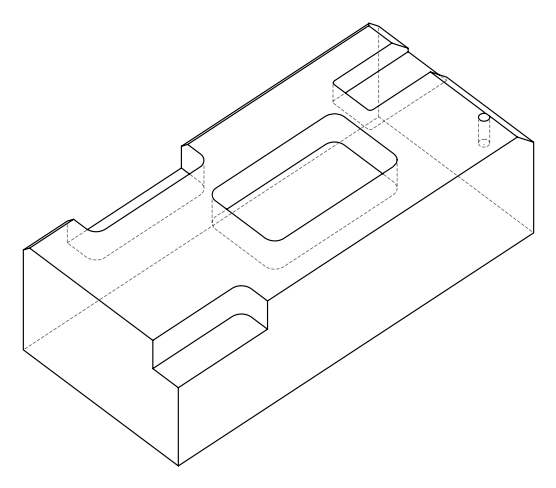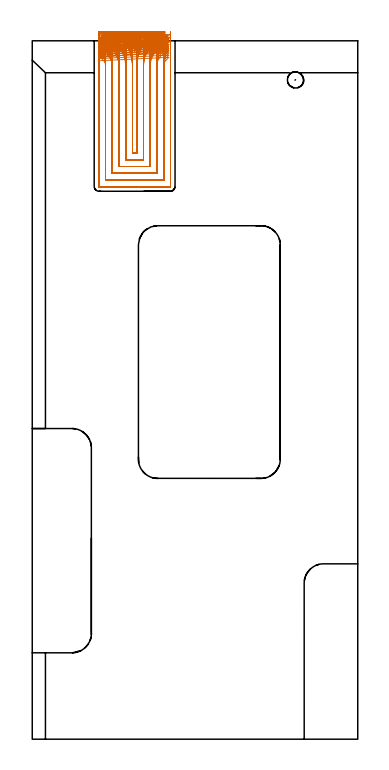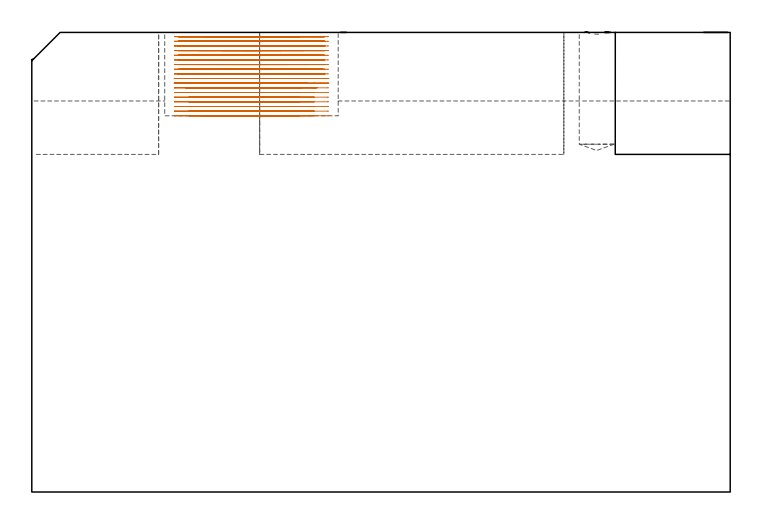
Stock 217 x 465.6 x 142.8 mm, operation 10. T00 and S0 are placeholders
(PLAN: 10 operations, 4 tool changes, 114.1 min)
(1 SPOT_DRILL | STEP1POCKET | NXT0321_9005460120000 | 0.03 min | 1 mm3)
(2 DRILL_BLIND_HOLE_INTO_CENTER | STEP1POCKET | NXT0301_079 | 0.16 min | 3224 mm3)
(3 AREA_MILL | FG_CHAMFER_SURFACE | UGT0205_001 | 2.84 min | 11186 mm3)
(4 AREA_MILL_1 | FG_CHAMFER_SURFACE_1 | UGT0205_001 | 2.01 min | 2437 mm3)
(5 AREA_MILL_2 | FG_CHAMFER_SURFACE_2 | UGT0205_001 | 8.12 min | 29465 mm3)
(6 AREA_MILL_3 | FG_CHAMFER_SURFACE_3 | UGT0205_001 | 7.9 min | 9487 mm3)
(7 MILL_CORNER_NOTCH_RECTANGULAR | CORNER_NOTCH_RECTANGULAR | UGT0201_094 | Follow Part, ap 5, ae 75% | 6.81 min | 156841 mm3)
(8 MILL_RECTANGULAR_POCKET | POCKET_RECTANGULAR_STRAIGHT | UGT0201_094 | Follow Part, ap 5, ae 75% | 17.05 min | 597999 mm3)
(9 MILL_SLOT | SLOT_PARTIAL_RECTANGULAR | UGT0201_094 | Follow Part, ap 5, ae 75% | 14.1 min | 220140 mm3)
(10 MILL_SLOT_1 | SLOT_PARTIAL_RECTANGULAR_1 | NXT0201_008 | Follow Part, ap 1.5, ae 75% | 55.11 min | 136326 mm3)
(TOOL NXT0321_9005460120000 | NC Spot Drill, 142deg, 12mm, Carbide, Uncoated | D12 PA142 FL30 Z2)
(TOOL NXT0301_079 | Carbide Drill 10.8mm [860.1-1080-032A1-MM 2214] | D10.8 PA140 FL55 Z2)
(TOOL UGT0205_001 | Chamfer Mill 20 x 3 x 45 deg. | D20 FL50 Z2)
(TOOL UGT0201_094 | End mill 20 mm | D20 FL38 Z4)
(TOOL NXT0201_008 | ENDMILL 6mm [2P460-0600-NA 1630] | D6 FL26 Z6)
(OP 10 MILL_SLOT_1)
G17 G21 G94 G90
T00 M6
G54
G17 G0 G90 X61.02 Y470.696 S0 M3
G43 Z152.934 H1
Z141.487
G94 G1 X63.166 Y468.6 F250.
G2 X68.249 Y461.752 R27. F500.
G1 Y458.52
Y461.752
G2 X73.331 Y468.6 R27.
G1 X75.477 Y470.697 F250.
X53.265 Y470.139
X55.84 Y468.6
G2 X66.8 Y449.285 R22.5 F500.
G1 Y390.8
X69.7
Y449.288
G2 X80.655 Y468.6 R22.5
G1 X83.23 Y470.139 F250.
X45.625 Y467.485 F500.
X48.541 Y466.778 F250.
G2 X62.3 Y449.285 R18. F500.
G1 Y386.3
X74.2
Y449.288
G2 X87.958 Y466.781 R18.
G1 X90.873 Y467.488 F250.
X45.435 Y463.067 F500.
X48.3 Y462.178 F250.
G2 X57.8 Y449.285 R13.5 F500.
G1 Y381.8
X78.7
Y449.288
G2 X88.2 Y462.181 R13.5
G1 X91.065 Y463.07 F250.
X45.613 Y458.68 F500.
X48.3 Y457.347 F250.
G2 X53.3 Y449.285 R9. F500.
G1 Y377.3
X83.2
Y449.288
G2 X88.2 Y457.35 R9.
G1 X90.887 Y458.683 F250.
X45.438 Y454.572 F500.
X47.528 Y452.42 F250.
G2 X48.8 Y449.285 R4.5 F500.
G1 Y372.8
X87.7
Y449.288
G2 X88.971 Y452.422 R4.5
G1 X91.06 Y454.574 F250.
X44.3 Y452.285 F500.
Y449.285 F250.
Y368.5 F500.
G3 X44.5 Y368.3 R0.2
G1 X92.
G3 X92.2 Y368.5 R0.2
G1 Y449.288
Y452.288 F250.
G0 Z152.934
X62.564 Y470.85
Z140.041
G1 X64.549 Y468.6
G2 X68.252 Y463.203 R27. F500.
G1 X68.251 Y459.97
X68.252 Y463.203
G2 X71.957 Y468.6 R27.
G1 X73.942 Y470.849 F250.
X55.603 Y470.425
X57.984 Y468.6
G2 X66.8 Y450.74 R22.5 F500.
G1 Y390.8
X69.7
Y450.734
G2 X78.524 Y468.6 R22.5
G1 X80.906 Y470.424 F250.
X46.6 Y468.842
X49.474 Y467.98
G2 X62.3 Y450.74 R18. F500.
G1 Y386.3
X74.2
Y450.734
G2 X87.032 Y467.976 R18.
G1 X89.906 Y468.837 F250.
X45.435 Y464.522 F500.
X48.3 Y463.634 F250.
G2 X57.8 Y450.74 R13.5 F500.
G1 Y381.8
X78.7
Y450.734
G2 X88.2 Y463.628 R13.5
G1 X91.065 Y464.516 F250.
X45.613 Y460.135 F500.
X48.3 Y458.802 F250.
G2 X53.3 Y450.74 R9. F500.
G1 Y377.3
X83.2
Y450.734
G2 X88.2 Y458.796 R9.
G1 X90.887 Y460.129 F250.
X45.443 Y456.026 F500.
X47.531 Y453.872 F250.
G2 X48.8 Y450.74 R4.5 F500.
G1 Y372.8
X87.7
Y450.734
G2 X88.971 Y453.868 R4.5
G1 X91.061 Y456.021 F250.
X44.3 Y453.74 F500.
Y450.74 F250.
Y368.5 F500.
G3 X44.5 Y368.3 R0.2
G1 X92.
G3 X92.2 Y368.5 R0.2
G1 Y450.734
Y453.734 F250.
G0 Z152.934
X63.914 Y470.982
Z138.595
G1 X65.738 Y468.6
G2 X68.251 Y464.649 R27. F500.
G1 Y461.417
Y464.649
G2 X70.766 Y468.6 R27.
G1 X72.591 Y470.982 F250.
X57.501 Y470.652
X59.689 Y468.6
G2 X66.8 Y452.186 R22.5 F500.
G1 Y390.8
X69.7
Y452.18
G2 X76.817 Y468.6 R22.5
G1 X79.006 Y470.651 F250.
X48.952 Y469.831
X51.688 Y468.6
G2 X62.3 Y452.186 R18. F500.
G1 Y386.3
X74.2
Y452.18
G2 X84.825 Y468.6 R18.
G1 X87.561 Y469.829 F250.
X45.435 Y465.969 F500.
X48.3 Y465.08 F250.
G2 X57.8 Y452.186 R13.5 F500.
G1 Y381.8
X78.7
Y452.18
G2 X88.2 Y465.074 R13.5
G1 X91.065 Y465.963 F250.
X45.613 Y461.582 F500.
X48.3 Y460.248 F250.
G2 X53.3 Y452.186 R9. F500.
G1 Y377.3
X83.2
Y452.18
G2 X88.2 Y460.243 R9.
G1 X90.887 Y461.576 F250.
X45.442 Y457.472 F500.
X47.531 Y455.318 F250.
G2 X48.8 Y452.186 R4.5 F500.
G1 Y372.8
X87.7
Y452.18
G2 X88.971 Y455.315 R4.5
G1 X91.06 Y457.467 F250.
X44.3 Y455.186 F500.
Y452.186 F250.
Y368.5 F500.
G3 X44.5 Y368.3 R0.2
G1 X92.
G3 X92.2 Y368.5 R0.2
G1 Y452.18
Y455.18 F250.
G0 Z152.934
X65.108 Y471.097
Z137.148
G1 X66.771 Y468.6
G2 X68.251 Y466.096 R27. F500.
G1 Y462.863
Y466.096
G2 X69.732 Y468.6 R27.
G1 X71.396 Y471.096 F250.
X59.104 Y470.84
X61.099 Y468.6
G2 X66.8 Y453.632 R22.5 F500.
G1 Y390.8
X69.7
Y453.627
G2 X75.405 Y468.6 R22.5
G1 X77.402 Y470.839 F250.
X51.804 Y470.266
X54.298 Y468.6
G2 X62.3 Y453.632 R18. F500.
G1 Y386.3
X74.2
Y453.627
G2 X82.209 Y468.6 R18.
G1 X84.705 Y470.265 F250.
X45.577 Y467.403 F500.
X48.433 Y466.484 F250.
G2 X57.8 Y453.632 R13.5 F500.
G1 Y381.8
X78.7
Y453.627
G2 X88.068 Y466.479 R13.5
G1 X90.924 Y467.397 F250.
X45.613 Y463.028 F500.
X48.3 Y461.695 F250.
G2 X53.3 Y453.632 R9. F500.
G1 Y377.3
X83.2
Y453.627
G2 X88.2 Y461.689 R9.
G1 X90.887 Y463.023 F250.
X45.442 Y458.919 F500.
X47.531 Y456.765 F250.
G2 X48.8 Y453.632 R4.5 F500.
G1 Y372.8
X87.7
Y453.627
G2 X88.971 Y456.761 R4.5
G1 X91.06 Y458.914 F250.
X44.3 Y456.632 F500.
Y453.632 F250.
Y368.5 F500.
G3 X44.5 Y368.3 R0.2
G1 X92.
G3 X92.2 Y368.5 R0.2
G1 Y453.627
Y456.627 F250.
G0 Z152.934
X66.168 Y471.197
Z135.702
G1 X67.67 Y468.6
G2 X68.251 Y467.542 R27. F500.
G1 Y464.31
Y467.542
G2 X68.833 Y468.6 R27.
G1 X70.335 Y471.196 F250.
X60.481 Y470.998
X62.284 Y468.6
G2 X66.8 Y455.079 R22.5 F500.
G1 Y390.8
X69.7
Y455.074
G2 X74.22 Y468.6 R22.5
G1 X76.023 Y470.997 F250.
X53.928 Y470.58
X56.182 Y468.6
G2 X62.3 Y455.079 R18. F500.
G1 Y386.3
X74.2
Y455.074
G2 X80.324 Y468.6 R18.
G1 X82.578 Y470.579 F250.
X46.339 Y468.757
X49.14 Y467.681
G2 X57.8 Y455.079 R13.5 F500.
G1 Y381.8
X78.7
Y455.074
G2 X87.364 Y467.678 R13.5
G1 X90.165 Y468.752 F250.
X45.613 Y464.474 F500.
X48.3 Y463.141 F250.
G2 X53.3 Y455.079 R9. F500.
G1 Y377.3
X83.2
Y455.074
G2 X88.2 Y463.136 R9.
G1 X90.887 Y464.469 F250.
X45.442 Y460.365 F500.
X47.531 Y458.211 F250.
G2 X48.8 Y455.079 R4.5 F500.
G1 Y372.8
X87.7
Y455.074
G2 X88.971 Y458.208 R4.5
G1 X91.06 Y460.361 F250.
X44.3 Y458.079 F500.
Y455.079 F250.
Y368.5 F500.
G3 X44.5 Y368.3 R0.2
G1 X92.
G3 X92.2 Y368.5 R0.2
G1 Y455.074
Y458.074 F250.
G0 Z152.934
X61.675 Y471.131
Z134.256
G1 X63.285 Y468.6
G2 X65.189 Y464.886 R22.5 F500.
G1 X68.251 Y465.756
X65.189 Y464.886
G2 X66.8 Y456.525 R22.5
G1 Y390.8
X69.7
Y456.52
G2 X73.218 Y468.6 R22.5
G1 X74.828 Y471.131 F250.
X55.637 Y470.825
X57.649 Y468.6
G2 X62.3 Y456.525 R18. F500.
G1 Y386.3
X74.2
Y456.52
G2 X78.856 Y468.6 R18.
G1 X80.869 Y470.824 F250.
X47.872 Y469.885
X50.533 Y468.5
G2 X57.8 Y456.525 R13.5 F500.
G1 Y381.8
X78.7
Y456.52
G2 X85.974 Y468.499 R13.5
G1 X88.636 Y469.882 F250.
X45.613 Y465.921 F500.
X48.3 Y464.587 F250.
G2 X53.3 Y456.525 R9. F500.
G1 Y377.3
X83.2
Y456.52
G2 X88.2 Y464.582 R9.
G1 X90.887 Y465.916 F250.
X45.442 Y461.811 F500.
X47.531 Y459.658 F250.
G2 X48.8 Y456.525 R4.5 F500.
G1 Y372.8
X87.7
Y456.52
G2 X88.971 Y459.654 R4.5
G1 X91.06 Y461.807 F250.
X44.3 Y459.525 F500.
Y456.525 F250.
Y368.5 F500.
G3 X44.5 Y368.3 R0.2
G1 X92.
G3 X92.2 Y368.5 R0.2
G1 Y456.52
Y459.52 F250.
G0 Z152.934
X62.712 Y471.244
Z132.809
G1 X64.13 Y468.6
G2 X66.8 Y457.968 R22.5 F500.
G1 Y390.8
X69.7
Y457.967
G2 X72.371 Y468.6 R22.5
G1 X73.789 Y471.244 F250.
X57.052 Y471.021
X58.824 Y468.6
G2 X62.3 Y457.968 R18. F500.
G1 Y386.3
X74.2
Y457.967
G2 X77.677 Y468.6 R18.
G1 X79.449 Y471.021 F250.
X50.257 Y470.449
X52.619 Y468.6
G2 X57.8 Y457.968 R13.5 F500.
G1 Y381.8
X78.7
Y457.967
G2 X83.882 Y468.6 R13.5
G1 X86.245 Y470.448 F250.
X45.646 Y467.359 F500.
X48.329 Y466.016 F250.
G2 X53.3 Y457.968 R9. F500.
G1 Y377.3
X83.2
Y457.967
G2 X88.171 Y466.015 R9.
G1 X90.854 Y467.357 F250.
X45.44 Y463.255 F500.
X47.529 Y461.102 F250.
G2 X48.8 Y457.968 R4.5 F500.
G1 Y372.8
X87.7
Y457.967
G2 X88.971 Y461.101 R4.5
G1 X91.06 Y463.253 F250.
X44.3 Y460.968 F500.
Y457.968 F250.
Y368.5 F500.
G3 X44.5 Y368.3 R0.2
G1 X92.
G3 X92.2 Y368.5 R0.2
G1 Y457.967
Y460.967 F250.
G0 Z152.934
X63.615 Y471.339
Z131.363
G1 X64.84 Y468.6
G2 X66.8 Y459.414 R22.5 F500.
G1 Y390.8
X69.7
Y459.413
G2 X71.661 Y468.6 R22.5
G1 X72.886 Y471.339 F250.
X58.249 Y471.18
X59.78 Y468.6
G2 X62.3 Y459.414 R18. F500.
G1 Y386.3
X74.2
Y459.413
G2 X76.721 Y468.6 R18.
G1 X78.252 Y471.18 F250.
X52.152 Y470.798
X54.193 Y468.6
G2 X57.8 Y459.414 R13.5 F500.
G1 Y381.8
X78.7
Y459.413
G2 X82.308 Y468.6 R13.5
G1 X84.349 Y470.798 F250.
X46.174 Y468.714 F500.
X48.776 Y467.222 F250.
G2 X53.3 Y459.414 R9. F500.
G1 Y377.3
X83.2
Y459.413
G2 X87.724 Y467.221 R9.
G1 X90.327 Y468.713 F250.
X45.44 Y464.701 F500.
X47.529 Y462.548 F250.
G2 X48.8 Y459.414 R4.5 F500.
G1 Y372.8
X87.7
Y459.413
G2 X88.971 Y462.548 R4.5
G1 X91.061 Y464.7 F250.
X44.3 Y462.414 F500.
Y459.414 F250.
Y368.5 F500.
G3 X44.5 Y368.3 R0.2
G1 X92.
G3 X92.2 Y368.5 R0.2
G1 Y459.413
Y462.413 F250.
G0 Z152.934
X64.405 Y471.418
Z129.917
G1 X65.434 Y468.6
G2 X66.8 Y460.88 R22.5 F500.
G1 Y390.8
X69.7
Y460.883
G2 X71.065 Y468.6 R22.5
G1 X72.094 Y471.418 F250.
X59.274 Y471.31
X60.56 Y468.6
G2 X62.3 Y460.88 R18. F500.
G1 Y386.3
X74.2
Y460.883
G2 X75.938 Y468.6 R18.
G1 X77.224 Y471.31 F250.
X53.659 Y471.061
X55.375 Y468.6
G2 X57.8 Y460.88 R13.5 F500.
G1 Y381.8
X78.7
Y460.883
G2 X81.123 Y468.6 R13.5
G1 X82.838 Y471.062 F250.
X47.17 Y469.922
X49.596 Y468.157
G2 X53.3 Y460.88 R9. F500.
G1 Y377.3
X83.2
Y460.883
G2 X86.92 Y468.172 R9.
G1 X89.35 Y469.932 F250.
X45.339 Y466.187 F500.
X47.469 Y464.075 F250.
G2 X48.8 Y460.88 R4.5 F500.
G1 Y372.8
X87.7
Y460.883
G2 X89.008 Y464.055 R4.5
G1 X91.122 Y466.183 F250.
X44.3 Y463.88 F500.
Y460.88 F250.
Y368.5 F500.
G3 X44.5 Y368.3 R0.2
G1 X92.
G3 X92.2 Y368.5 R0.2
G1 Y460.883
Y463.883 F250.
G0 Z152.934
X65.161 Y471.489
Z128.47
G1 X65.969 Y468.6
G2 X66.8 Y462.541 R22.5 F500.
G1 Y390.8
X69.7
Y462.543
G2 X70.531 Y468.6 R22.5
G1 X71.338 Y471.489 F250.
X60.24 Y471.425
X61.249 Y468.6
G2 X62.3 Y462.541 R18. F500.
G1 Y386.3
X74.2
Y462.543
G2 X75.25 Y468.6 R18.
G1 X76.259 Y471.425 F250.
X55.017 Y471.281
X56.364 Y468.6
G2 X57.8 Y462.541 R13.5 F500.
G1 Y381.8
X78.7
Y462.543
G2 X80.135 Y468.6 R13.5
G1 X81.481 Y471.281 F250.
X48.935 Y470.818
X50.955 Y468.6
G2 X53.3 Y462.541 R9. F500.
G1 Y377.3
X83.2
Y462.543
G2 X85.543 Y468.6 R9.
G1 X87.563 Y470.819 F250.
X44.229 Y467.949 F500.
X46.747 Y466.317 F250.
G2 X48.8 Y462.541 R4.5 F500.
G1 Y372.8
X87.7
Y462.543
G2 X89.762 Y466.325 R4.5
G1 X92.283 Y467.95 F250.
X44.3 Y465.541 F500.
Y462.541 F250.
Y368.5 F500.
G3 X44.5 Y368.3 R0.2
G1 X92.
G3 X92.2 Y368.5 R0.2
G1 Y462.543
Y465.543 F250.
G0 Z152.934
X65.857 Y471.548
Z127.024
G1 X66.412 Y468.6
G2 X66.8 Y464.438 R22.5 F500.
G1 Y390.8
X69.7
Y464.466
G2 X70.083 Y468.6 R22.5
G1 X70.634 Y471.549 F250.
X61.119 Y471.519
X61.812 Y468.6
G2 X62.3 Y464.438 R18. F500.
G1 Y386.3
X74.2
Y464.466
G2 X74.681 Y468.6 R18.
G1 X75.37 Y471.52 F250.
X56.218 Y471.454
X57.142 Y468.6
G2 X57.8 Y464.438 R13.5 F500.
G1 Y381.8
X78.7
Y464.466
G2 X79.349 Y468.6 R13.5
G1 X80.267 Y471.456 F250.
X50.893 Y471.26
X52.28 Y468.6
G2 X53.3 Y464.438 R9. F500.
G1 Y377.3
X83.2
Y464.466
G2 X84.206 Y468.6 R9.
G1 X85.584 Y471.265 F250.
X44.217 Y469.846
X46.739 Y468.22
G2 X48.8 Y464.438 R4.5 F500.
G1 Y372.8
X87.7
Y464.466
G2 X89.754 Y468.243 R4.5
G1 X92.273 Y469.873 F250.
X44.3 Y467.438 F500.
Y464.438 F250.
Y368.5 F500.
G3 X44.5 Y368.3 R0.2
G1 X92.
G3 X92.2 Y368.5 R0.2
G1 Y464.466
Y467.466 F250.
G0 Z152.934
X66.605 Y471.596
Z125.578
G1 X66.767 Y468.6
G2 X66.8 Y467.383 R22.5 F500.
G1 Y390.8
X69.7
Y467.448
G2 X69.73 Y468.6 R22.5
G1 X69.883 Y471.596 F250.
X62.056 Y471.593
X62.259 Y468.6
G2 X62.3 Y467.383 R18. F500.
G1 Y386.3
X74.2
Y467.448
G2 X74.237 Y468.6 R18.
G1 X74.429 Y471.594 F250.
X57.475 Y471.588
X57.745 Y468.6
G2 X57.8 Y467.383 R13.5 F500.
G1 Y381.8
X78.7
Y467.448
G2 X78.749 Y468.6 R13.5
G1 X79.005 Y471.589 F250.
X52.812 Y471.572
X53.217 Y468.6
G2 X53.3 Y467.383 R9. F500.
G1 Y377.3
X83.2
Y467.448
G2 X83.274 Y468.6 R9.
G1 X83.658 Y471.575 F250.
X47.821 Y471.488
X48.632 Y468.6
G2 X48.8 Y467.383 R4.5 F500.
G1 Y372.8
X87.7
Y467.448
G2 X87.85 Y468.6 R4.5
G1 X88.618 Y471.5 F250.
X44.3 Y470.383
Y467.383
Y368.5 F500.
G3 X44.5 Y368.3 R0.2
G1 X92.
G3 X92.2 Y368.5 R0.2
G1 Y467.448
Y470.448 F250.
G0 X66.779 Y471.6 Z124.132
G1 X66.799 Y468.6
X66.8 Y468.449 F500.
Y390.8
X69.7
Y468.478
Y468.6
X69.717 Y471.6 F250.
X62.274
X62.299 Y468.6
X62.3 Y468.449 F500.
Y386.3
X74.2
Y468.478
Y468.6
X74.221 Y471.6 F250.
X57.766
X57.799 Y468.6
X57.8 Y468.449 F500.
Y381.8
X78.7
Y468.478
X78.701 Y468.6
X78.728 Y471.6 F250.
X53.248
X53.299 Y468.6
X53.3 Y468.449 F500.
Y377.3
X83.2
Y468.478
X83.201 Y468.6
X83.242 Y471.6 F250.
X48.697 Y471.598
X48.797 Y468.6
X48.8 Y468.449 F500.
Y372.8
X87.7
Y468.478
X87.702 Y468.6
X87.783 Y471.599 F250.
X44.3 Y471.449
Y468.449
Y368.5 F500.
G3 X44.5 Y368.3 R0.2
G1 X92.
G3 X92.2 Y368.5 R0.2
G1 Y468.478
Y471.478 F250.
G0 X66.8 Y471.6 Z122.685
G1 Y468.6
Y390.8 F500.
X69.7
Y468.6
Y471.6 F250.
X62.3
Y468.6
Y386.3 F500.
X74.2
Y468.6
Y471.6 F250.
X57.8
Y468.6
Y381.8 F500.
X78.7
Y468.6
Y471.6 F250.
X53.3
Y468.6
Y377.3 F500.
X83.2
Y468.6
Y471.6 F250.
X48.8
Y468.6
Y372.8 F500.
X87.7
Y468.6
Y471.6 F250.
X44.3
Y468.6
Y368.5 F500.
G3 X44.5 Y368.3 R0.2
G1 X92.
G3 X92.2 Y368.5 R0.2
G1 Y468.6
Y471.6 F250.
G0 X66.8 Z121.239
G1 Y468.6
Y390.8 F500.
X69.7
Y468.6
Y471.6 F250.
X62.3
Y468.6
Y386.3 F500.
X74.2
Y468.6
Y471.6 F250.
X57.8
Y468.6
Y381.8 F500.
X78.7
Y468.6
Y471.6 F250.
X53.3
Y468.6
Y377.3 F500.
X83.2
Y468.6
Y471.6 F250.
X48.8
Y468.6
Y372.8 F500.
X87.7
Y468.6
Y471.6 F250.
X44.3
Y468.6
Y368.5 F500.
G3 X44.5 Y368.3 R0.2
G1 X92.
G3 X92.2 Y368.5 R0.2
G1 Y468.6
Y471.6 F250.
G0 X66.8 Z119.793
G1 Y468.6
Y390.8 F500.
X69.7
Y468.6
Y471.6 F250.
X62.3
Y468.6
Y386.3 F500.
X74.2
Y468.6
Y471.6 F250.
X57.8
Y468.6
Y381.8 F500.
X78.7
Y468.6
Y471.6 F250.
X53.3
Y468.6
Y377.3 F500.
X83.2
Y468.6
Y471.6 F250.
X48.8
Y468.6
Y372.8 F500.
X87.7
Y468.6
Y471.6 F250.
X44.3
Y468.6
Y368.5 F500.
G3 X44.5 Y368.3 R0.2
G1 X92.
G3 X92.2 Y368.5 R0.2
G1 Y468.6
Y471.6 F250.
G0 X66.8 Z118.346
G1 Y468.6
Y390.8 F500.
X69.7
Y468.6
Y471.6 F250.
X62.3
Y468.6
Y386.3 F500.
X74.2
Y468.6
Y471.6 F250.
X57.8
Y468.6
Y381.8 F500.
X78.7
Y468.6
Y471.6 F250.
X53.3
Y468.6
Y377.3 F500.
X83.2
Y468.6
Y471.6 F250.
X48.8
Y468.6
Y372.8 F500.
X87.7
Y468.6
Y471.6 F250.
X44.3
Y468.6
Y368.5 F500.
G3 X44.5 Y368.3 R0.2
G1 X92.
G3 X92.2 Y368.5 R0.2
G1 Y468.6
Y471.6 F250.
G0 X66.8 Z116.9
G1 Y468.6
Y390.8 F500.
X69.7
Y468.6
Y471.6 F250.
X62.3
Y468.6
Y386.3 F500.
X74.2
Y468.6
Y471.6 F250.
X57.8
Y468.6
Y381.8 F500.
X78.7
Y468.6
Y471.6 F250.
X53.3
Y468.6
Y377.3 F500.
X83.2
Y468.6
Y471.6 F250.
X48.8
Y468.6
Y372.8 F500.
X87.7
Y468.6
Y471.6 F250.
X44.3
Y468.6
Y368.5 F500.
G3 X44.5 Y368.3 R0.2
G1 X92.
G3 X92.2 Y368.5 R0.2
G1 Y468.6
Y471.6 F250.
G0 Z152.934
M5
M2
